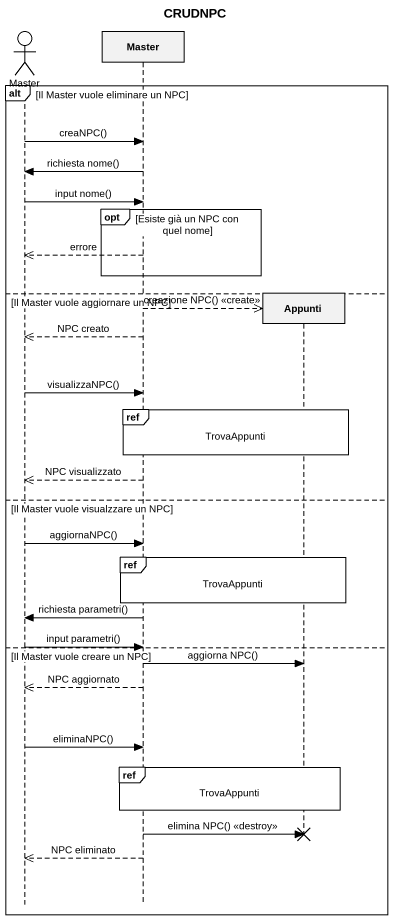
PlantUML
@startuml
title CRUDNPC
hide footbox
actor Master
participant "Master" as Master_2
participant Appunti

alt Il Master vuole eliminare un NPC
  Master -> Master_2 : creaNPC()
  Master_2 -> Master : richiesta nome()
  Master -> Master_2 : input nome()
  opt Esiste già un NPC con quel nome
    Master_2 -->> Master : errore
  end
else Il Master vuole aggiornare un NPC
  Master_2 -->> Appunti ** : creazione NPC() <<create>>
  Master_2 -->> Master : NPC creato
  Master -> Master_2 : visualizzaNPC()
  ref over Master_2, Appunti : TrovaAppunti
  Master_2 -->> Master : NPC visualizzato
else Il Master vuole visualzzare un NPC
  Master -> Master_2 : aggiornaNPC()
  ref over Master_2, Appunti : TrovaAppunti
  Master_2 -> Master : richiesta parametri()
  Master -> Master_2 : input parametri()
else Il Master vuole creare un NPC
  Master_2 -> Appunti : aggiorna NPC()
  Master_2 -->> Master : NPC aggiornato
  Master -> Master_2 : eliminaNPC()
  ref over Master_2, Appunti : TrovaAppunti
  Master_2 -> Appunti !! : elimina NPC() <<destroy>>
  Master_2 -->> Master : NPC eliminato
end
@enduml
